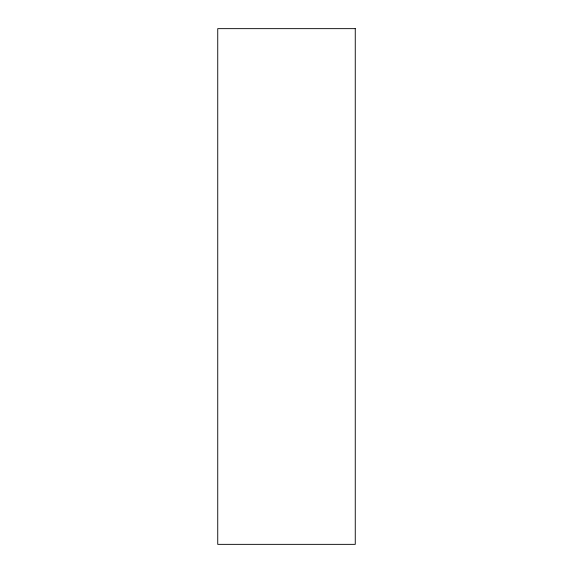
<?xml version="1.0" encoding="UTF-8"?>
<svg xmlns="http://www.w3.org/2000/svg" width="573" height="573" viewBox="0 0 573 573"><rect width="100%" height="100%" fill="white"/><g stroke="black" fill="none" stroke-linecap="round" stroke-linejoin="round"><path stroke-width="0.86" d="M355.26 28.65L217.74 28.65L217.74 544.35L355.26 544.35L355.26 28.65"/></g></svg>
